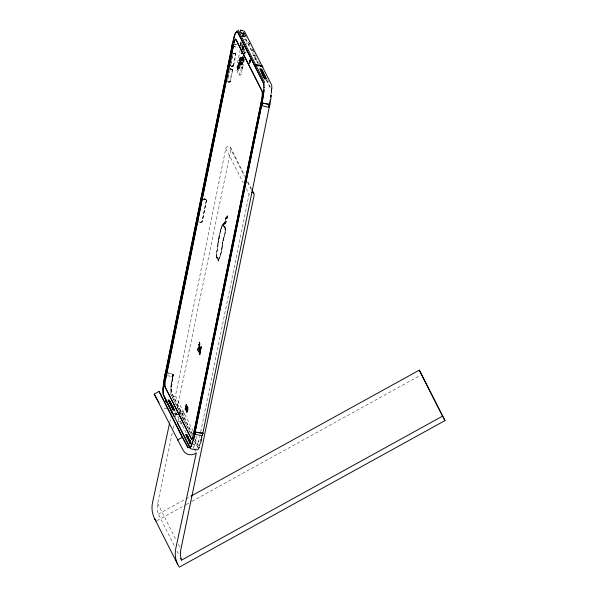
<?xml version="1.0" encoding="UTF-8"?>
<svg xmlns="http://www.w3.org/2000/svg" width="597" height="597" viewBox="0 0 597 597"><rect width="100%" height="100%" fill="white"/><g stroke="black" fill="none" stroke-linecap="round" stroke-linejoin="round"><path stroke-width="0.45" stroke-dasharray="2.98 2.24" d="M166.07 372.976C170.444 372.849 174.921 373.468 172.518 378.349M186.637 404.706L185.913 409.557L186.674 407.005L186.57 404.699M187.182 412.236L188.122 407.4L187.271 407.266L186.451 412.184L187.54 411.885L188.189 408.587M200.017 349.558L200.308 347.006A5.388 0.754 -80 0 0 200.159 346.678C199.98 348.044 199.368 349.036 198.741 352.76C199.502 353.111 199.271 352.834 198.831 352.857C198.577 351.879 199.226 349.103 199.719 349.417M187.316 407.258L186.495 410.937L186.973 405.945L186.018 409.684L186.033 410.781L186.391 410.43L186.562 410.952L185.757 410.811L186.451 404.915M186.839 405.199C185.361 401.438 184.092 412.228 185.771 408.758C187.085 402.385 187.048 409.005 185.757 410.811M188.085 409.445L187.883 410.363L188.062 407.385L187.301 412.311M199.973 353.849L199.577 354.431L200.771 347.999L200.898 349.245L200.771 347.999L199.711 351.7L199.644 354.446M237.472 69.856L238.322 64.782L237.315 67.707L237.472 69.856L238.352 66.886L238.196 64.737L237.3 69.827M239.218 59.954C239.554 60.887 239.173 60.7 239.091 60.304M186.988 410.094L187.249 408.676L187.122 409.281M232.278 70.073L232.27 70.289M235.487 54.29L235.479 54.506M192.644 434.295L171.548 392.52L171.421 387.923L173.331 375.58L173.026 374.341L173.361 375.095M206.308 200.413L202.196 221.323L200.771 222.502L198.637 221.614M225.562 230.136L225.36 227.144L224.666 226.591L225.405 228.629L225.166 232.979L222.599 242.128L221.621 251.3L218.248 261.165L217.696 257.464L216.584 257.971L217.86 257.494L218.547 261.143L221.785 251.33L222.763 242.158L225.33 233.009L225.562 230.136L225.442 232.046M182.891 411.617C178.391 409.452 180.898 414.639 183.966 413.751M182.921 420.527L184.324 413.602L183.018 411.661M173.354 375.341L172.787 374.319L171.884 381.67M172.07 376.528L172.712 377.259L171.645 376.408M200.159 346.678L199.256 353.528L199.674 350.909M199.831 344.559L199.256 347.2L198.823 346.648C199.786 338.118 200.226 348.775 198.891 346.663L199.502 343.678M187.548 406.348L187.443 407.796M230.606 64.969L230.666 65.58A1.045 1.015 -26.8 0 0 230.972 66.036L231.218 66.222M235.748 54.708L235.718 55.267M235.755 55.028L235.733 54.499M186.607 406.99L186.488 407.609L186.697 406.691M187.473 406.945L187.488 406.512L186.801 412.243L187.712 407.341L187.249 408.169M242.195 67.857C243.166 66.319 240.636 68.386 242.375 66.931M244.449 48.79L244.524 49.76L244.77 49.417M200.346 351.999C198.219 358.901 201.599 342.588 200.48 351.349M200.704 348.909L199.868 353.588M172.727 377.147L171.145 384.826L170.712 393.684A14.388 2.007 -80 0 0 170.958 394.699L180.01 412.139L179.667 413.855M187.077 406.654L186.577 408.9M237.173 69.103L237.203 68.603M185.324 408.303L185.413 409.49L186.316 404.587L185.324 408.303L185.383 407.744M186.451 410.02L186.376 410.236M242.524 49.499L243.061 46.133L242.345 48.633L243.061 46.133L242.576 50.111M243.412 46.835L242.77 49.976M186.854 410.303L186.652 410.788L186.921 410.087M238.128 68.215L238.173 67.67M187.212 406.303C186.824 407.512 186.988 405.803 187.525 406.408M186.473 409.766L186.518 409.191M186.794 406.102L186.764 406.393M187.607 408.505L187.839 407.841M198.92 348.103L199.95 344.7L199.585 342.454L200.07 343.693L199.838 345.872L199.144 348.215L198.622 347.641L197.935 351.029L198.622 347.641M186.309 406.311L186.368 405.751M186.018 409.684L186.264 408.706L186.092 409.229M187.003 407.691L187.062 407.132M185.727 434.952C186.488 435.795 188.816 435.288 186.458 434.959C184.212 434.832 187.54 436.87 187.645 435.385M187.816 439.079C187.943 438.795 192.868 441.093 188.085 440.228M221.994 247.449L222.188 245.68M239.061 60.439L239.203 61.043M170.958 386.431L171.384 383.192M171.361 385.237L171.152 384.826L171.07 385.461A13.015 1.813 -80 0 0 170.697 389.237M238.24 67.095L238.315 66.483M187.659 409.37L187.734 408.773M187.659 411.46L187.413 412.034M243.434 57.64C242.404 63.872 241.576 57.596 243.345 56.476M173.331 375.58L173.264 376.006M206.301 200.726L202.129 221.196L200.704 222.375L198.659 221.569M239.225 60.536L239.233 61.036M199.95 349.141L199.935 347.521L199.614 348.23M199.697 350.238C198.107 351.148 199.749 353.581 199.667 350.193C198.092 351.29 199.562 353.409 199.734 350.208M238.434 65.842L238.539 65.163M230.643 64.722L230.763 65.677A1.015 0.985 -26.8 0 0 231.061 66.118M218.047 243.927L220.756 229.897L223.211 223.502L224.076 227.211L223.405 223.457L222.502 223.763L221.517 226.069L218.681 238.024L216.353 254.62L216.278 257.583L217.062 257.949M218.047 243.919C218.644 247.262 214.047 257.837 217.995 257.852M187.406 408.087L187.257 408.997M172.16 380.267L171.16 384.744M244.949 49.812L244.352 53.014M222.45 243.912L222.763 242.158M218.718 239.755L219.315 236.494M172.167 433.146L157.384 504.771A20.238 19.708 -26.8 0 0 158.16 513.696L174.511 546.165M172.973 376.11L173.339 374.961M239.158 60.722L239.233 60.327M172.152 380.267L172.526 378.356M245.889 52.387L245.725 53.23L246.046 51.573M171.1 406.706C177.287 406.042 168.675 407.878 171.966 406.691M227.942 77.983L228.457 75.461M230.987 63.043L231.502 60.521M231.673 59.685L232.352 56.319M227.532 80.625L228.218 77.259M228.39 76.416L228.905 73.894M229.069 73.058L229.584 70.528M230.748 64.842L231.942 58.954M232.114 58.11L232.8 54.752M235.628 54.267C235.688 52.984 232.502 52.984 234.666 53.275M232.487 70.953L230.106 81.916A1.015 0.985 -26.8 0 1 229.658 82.214L229.218 82.214M233.666 65.357L235.703 55.178M240.255 45.626L240.837 42.872M240.195 49.685L237.293 64.207L236.755 70.192L238.83 74.938L240.375 75.207L241.024 74.371M239.039 60.573L239.121 60.185M243.464 57.364L240.501 71.506L239.039 74.991M193.264 431.183L175.421 395.878L225.823 148.399A2.604 2.53 -26.8 0 1 228.89 146.369A2.604 2.53 -26.8 0 1 230.882 149.347L244.576 176.436M173.331 407.684C173.779 406.109 169.824 407.027 172.227 407.632C174.399 408.124 172.332 406.9 171.406 407.273M244.479 59.334L241.166 73.737L241.382 73.312M173.63 408.273C167.764 406.132 177.66 409.766 171.705 407.863M173.928 408.863C167.936 406.699 178.137 410.408 171.996 408.452M172.429 409.176C175.518 410.639 173.533 407.296 172.294 409.035M174.525 410.042C174.966 408.475 170.996 409.355 173.421 409.99C175.585 410.467 173.526 409.251 172.593 409.632M172.973 409.803C179.152 412.169 169.235 408.385 174.772 410.049M177.958 421.624L179.01 416.46M179.712 413.02L180.063 411.296M179.913 414.355L180.01 412.594L191.644 435.616M197.525 350.215L198.823 344.171L197.592 350.23M198.988 343.036L199.294 341.872L199.1 343.253M199.585 342.454L198.003 351.043M200.831 349.238L201.502 346.253L199.913 354.827L199.905 353.842M201.502 346.253L199.913 354.827M193.338 444.787L198.652 441.855L199.771 436.377M200.704 431.81L249.061 194.376A2.604 2.53 -26.8 0 1 250.792 192.443M240.904 46.2L241.74 42.506M173.115 428.579L174.055 424.019M175.57 416.713L176.324 413.064M177.264 408.505L230.882 149.347M240.352 45.29L241.016 42.357M240.613 45.342L241.27 42.402M170.444 401.356C168.361 402.982 168.309 399.594 170.287 401.408C163.951 400.057 172.914 400.042 169.19 401.199M168.72 401.968C174.824 401.326 166.384 403.214 169.585 401.975M170.936 402.99C168.936 403.572 168.526 401.229 170.652 402.356M169.317 403.147C170.264 402.027 171.391 403.348 169.108 402.147M169.615 403.736C169.876 402.744 174.205 405.184 170.197 404.527M170.048 404.46L170.16 403.833L171.548 404.124M170.682 405.176C172.145 404.624 173.212 406.221 170.682 405.176C168.981 403.4 174.481 405.505 171.033 405.273M169.458 403.288L171.152 403.609L171.197 402.99M170.943 406.236C177.048 406.423 167.167 405.385 172.526 405.475M185.324 434.817C191.659 435.094 180.928 434.713 187.257 435.206M185.921 435.997L186.876 435.564L187.928 435.922L187.831 436.429L185.928 436.049L188.033 436.392M186.219 436.594L186.406 436.108L187.854 436.385M187.383 437.183C184.749 437.108 190.555 438.041 188.115 438.205C185.122 437.705 188.697 437.011 188.548 437.534M187.339 438.295C189.794 438.041 189.674 440.347 187.421 438.989C188.189 437.556 189.936 439.586 187.316 438.519M186.51 436.795C188.749 437.429 188.242 436.392 186.309 436.176M188.451 437.564L188.331 436.982L186.622 436.72L188.451 437.564L186.898 437.355M188.316 440.765C194.577 439.989 185.771 441.959 189.264 440.735C193.01 442.481 185.995 440.661 190.234 441.101M189.04 438.743C188.533 436.959 185.831 438.526 189.13 438.325M188.898 441.892C195.406 442.168 184.145 441.847 191.01 442.287M191.025 442.937C189.092 443.392 188.719 441.168 190.831 442.28M189.637 439.922C187.107 438.832 189.07 440.884 189.727 439.504M191.01 443.534C187.368 442.855 192.988 442.384 189.197 442.481M190.615 444.019C189.242 444.019 189.973 442.608 190.988 443.272M240.181 44.656L240.927 41.372M223.017 240.875L223.853 237.196M233.352 65.088L233.069 65.625A1.015 0.985 -26.8 0 1 232.614 65.931L231.763 65.969L233.278 65.289M230.136 80.864L229.852 81.408A1.015 0.985 -26.8 0 1 229.405 81.714L228.554 81.744L230.061 81.073M169.742 422.37L170.914 416.9M172.473 409.609L173.063 406.878A8.843 8.612 -26.8 0 1 172.003 407.594L171.809 407.408M186.801 407.676L186.667 408.281L186.868 407.393M188.219 407.9L188.077 407.408M239.248 60.401L239.367 60.013M220.405 231.33L221.136 228.435M230.435 81.035L230.084 81.826A1.045 1.015 -26.8 0 1 229.621 82.14L229.427 82.192M200.741 348.991L199.898 353.543M187.48 406.341L186.667 405.908M200.062 346.656L199.54 347.879M199.741 344.932L199.786 344.26M241.688 67.752L241.852 66.871M242.576 49.782L243.106 46.178M187.674 408.258L187.958 407.617M187.533 406.579L187.361 406.012M241.292 73.7L241.001 74.401M232.86 54.521L233.143 53.976A1.015 0.985 -26.8 0 1 233.591 53.67L235.405 53.991A1.015 0.985 -26.8 0 1 235.703 54.431M187.48 411.99L187.585 411.684M243.233 56.64L242.718 60.431M242.74 35.521L242.427 36.305A13.015 1.813 -80 0 1 242.733 35.521L243.128 34.693M242.688 36.35L243.389 34.738L243.001 35.566M222.084 225.412L222.591 224.271M170.041 401.221L168.13 400.788M171.235 403.579L169.414 403.102M171.824 404.751L169.914 404.326M172.123 405.341L170.212 404.915M172.72 406.527L170.794 405.706M172.085 408.035L174.018 408.423M173.018 407.117L171.197 406.251M188.13 437.019L186.316 436.541M199.905 350.685L200.077 350.193M232.837 54.193L233.054 53.849A1.045 1.015 -26.8 0 1 233.517 53.536L235.382 53.864A1.045 1.015 -26.8 0 1 235.688 54.312L235.748 54.611M233.509 65.707L233.323 66.133A1.015 0.985 -26.8 0 1 232.875 66.439L231.315 66.237M202.913 200.211C203.502 198.838 206.144 199.092 206.368 200.54M242.949 36.521L243.598 35.738L244.285 35.999L253.113 53.461M243.21 36.566L243.852 35.783L244.285 35.999M240.33 61.118L239.621 65.036L240.33 61.118L239.404 62.909L239.621 65.036M229.815 69.909L229.935 69.759A1.015 0.985 -26.8 0 1 230.382 69.453L232.039 69.662M233.412 65.894L233.293 66.051A1.045 1.015 -26.8 0 1 232.83 66.364L231.532 66.312M202.905 199.652L203.286 199.271M243.539 36.059L244.083 35.775L243.71 35.708M185.622 435.429L187.555 435.795M242.457 60.379L243.128 56.424M239.36 64.991L240.031 61.028M185.107 409.415L185.928 404.497M186.495 412.169L187.413 407.445M198.562 445.063L198.107 445.108L194.741 438.452M224.644 226.681L224.017 227.196M224.181 227.218L225.002 226.651L223.741 227.151M168.429 401.378L170.354 401.766M170.69 401.975L169.876 401.938M171.339 403.124L169.406 402.736M171.637 403.706L169.705 403.326M172.182 404.923L170.294 404.497M173.369 407.281L171.488 406.863M174.317 409.012L172.384 408.624M174.772 410.661L172.891 410.214M187.943 435.974L186.01 435.586M186.816 437.765L188.749 438.153M187.406 438.944L189.339 439.332M189.973 440.131L188.092 439.713M190.622 441.28L188.689 440.892M190.921 441.87L188.988 441.481M167.824 400.065L169.347 399.229M172.384 397.55L175.421 395.878M158.324 514.144L185.242 499.293M186.055 498.846L190.137 496.6M156.884 520.726L185.413 504.987M186.227 504.54L191.115 501.838M191.928 501.39L420.131 375.491M169.018 402.565L169.884 402.565M188.615 441.355L190.533 441.69M189.495 443.064L191.04 443.243M189.794 443.661L191.018 443.735M238.084 70.416L238.196 71.036L238.069 70.043M233.337 53.17L232.89 53.469A1.015 0.985 -26.8 0 1 233.337 53.17L233.763 53.155M230.121 68.946L229.83 69.148A1.015 0.985 -26.8 0 1 230.129 68.946L231.785 69.162L232.531 70.394M217.427 257.329A9.627 1.343 -80 0 1 217.659 257.792L218.077 261.135L221.45 251.27L222.427 242.098L224.994 232.949L224.823 226.666M224.838 226.621L224.472 226.651C222.808 228.047 224.576 223.763 223.069 223.397M223.405 223.457C218.047 233.263 217.353 246.695 216.607 257.964M194.898 439.243L197.846 445.063L198.525 445.34M170.861 406.064L171.675 406.102M203.711 198.935L205.137 199.032L206.256 200.002M203.778 199.062L205.204 199.167M188.055 440.093L189.936 440.511M230.308 68.901L231.666 69.133M238.099 69.625L238.128 68.715L238.069 69.192M172.391 408.99L174.227 409.445M170.884 402.587L170.175 402.527M191.055 442.511L189.279 442.064M178.316 421.519L181.339 422.221M170.824 405.445L172.443 405.893M171.996 407.594L173.585 407.699M172.682 409.214L174.473 409.467M240.524 57.305L241.195 57.379A5.813 0.813 -80 0 1 240.307 66.215A5.813 0.813 -80 0 1 238.972 65.7A5.813 0.813 -80 0 1 241.195 57.379M230.979 68.916L230.509 68.879M190.921 443.795L190.383 443.974M204.323 198.891L204.793 198.958M199.913 222.308L200.383 222.375M172.264 406.654L172.839 406.453M187.674 437.146L188.249 436.952M190.995 443.086L189.577 442.653M243.001 36.104L242.583 36.029L243.986 36.014M171.966 406.064L172.54 405.87M243.203 39.029L244.86 39.469L246.845 44.133M234.793 44.357L237.382 44.82M233.091 44.103L237.405 44.865M232.584 46.402L237.77 47.32M232.614 46.447L237.793 47.364M241.278 53.767L241.807 53.864A5.813 0.813 -80 0 1 241.367 52.566M240.307 57.222A5.813 0.813 -80 0 1 239.427 66.058A5.813 0.813 -80 0 1 238.091 65.551A5.813 0.813 -80 0 1 240.307 57.222L240.972 57.334A5.813 0.813 -80 0 1 240.091 66.177A5.813 0.813 -80 0 1 238.755 65.663A5.813 0.813 -80 0 1 240.972 57.334M241.337 64.058L242.001 64.177M238.24 68.662L238.904 68.782M224.479 224.494L224.144 224.435A10.112 1.41 -80 0 1 227.263 215.86L227.599 215.92A10.112 1.41 -80 0 0 224.479 224.494L224.315 224.465A10.112 1.41 -80 0 0 227.435 215.89A10.112 1.41 -80 0 0 224.315 224.465M167.824 373.326L172.973 374.289L172.563 376.707M167.317 375.647L172.563 376.729M180.003 412.594L191.898 435.661M174.399 413.512L176.988 413.967M174.339 413.773L178.667 414.534M174.645 414.005L177.234 414.467M175.458 414.422L178.913 415.034M234.449 53.64L234.86 53.723M231.606 66.386L232.017 66.468M231.233 69.416L231.651 69.506M190.95 443.631L189.876 443.243M204.674 198.943L205.137 199.04M172.055 406.251L172.533 406.356M179.854 423.773L182.204 424.004L181.413 422.318M169.22 401.274L168.511 400.968M197.816 447.392L194.547 441.37M241.815 64.095L242.225 64.215M238.718 68.7L239.128 68.819M170.906 402.4L168.809 401.557M234.606 53.215L235.069 53.446M182.749 411.579L183.13 411.706M189.137 438.713L187.495 438.526M227.927 81.565L227.748 81.498M234.815 53.29L235.225 53.558A1.045 1.015 -26.8 0 1 235.531 54.006L233.143 65.745A1.045 1.015 -26.8 0 1 232.681 66.051L230.957 65.722M205.435 199.144L206.129 199.779M169.854 400.565L168.212 400.378M171.645 404.094L169.996 403.908M187.055 434.594L185.413 434.407M190.033 440.482L188.391 440.302M230.972 65.834L230.815 65.722A1.045 1.015 -26.8 0 1 230.584 65.446M231.785 69.162L232.009 69.334A1.045 1.015 -26.8 0 1 232.315 69.782L229.927 81.52A1.045 1.015 -26.8 0 1 229.464 81.834L227.599 81.505M227.755 81.811L228.808 82.252L227.912 81.923A1.015 0.985 -26.8 0 1 227.621 81.625M235.382 53.864L235.688 54.312M230.681 65.483L230.972 66.036M198.585 221.517L198.876 221.942M206.069 199.644L206.465 201.51L202.435 221.293C202.308 223.181 199.502 223.263 198.741 221.83M245.113 34.805L246.36 37.268M248.852 42.193L250.091 44.663M252.583 49.588L254.658 53.693M244.434 33.939L246.098 37.223M248.583 42.148L249.837 44.618M251.904 48.723L254.404 53.648M254.815 54.469L256.061 56.931M258.546 61.864L259.799 64.327M267.575 79.722L268.837 82.207M254.792 56.79L256.053 59.282M256.471 60.11L259.411 65.931M266.553 80.065L270.762 88.386M242.972 33.999L252.852 53.417M254.523 56.745L258.314 64.222M266.292 80.02L270.501 88.341M230.576 65.342L230.838 65.842M230.524 147.437L244.628 175.354M247.949 181.921L251.688 189.309M247.479 182.189L251.628 190.398M225.823 148.399L243.248 182.883M246.151 188.63L249.061 194.376M195.749 436.108L198.652 441.855M192.383 434.25L171.22 392.199M171.227 392.199L171.72 382.946L170.884 390.729L171.152 394.572L180.01 412.139M194.809 441.414L197.719 447.168M193.607 443.877L196.107 448.832M173.063 406.878L190.906 442.183M192.98 446.287L193.809 447.929M194.219 448.75L195.883 452.033M157.63 503.405L176.302 540.352M178.376 544.457L180.04 547.74M176.996 551.091L179.07 555.195M199.435 343.663L199.749 344.372M218.241 260.904L218.136 260.076M171.093 391.095L171.13 391.557M199.458 347.275L199.391 347.7M167.108 408.796A8.843 8.612 -26.8 0 1 162.406 407.191M244.069 52.73A5.813 0.813 -80 0 1 244.322 53.999M243.957 57.849A5.813 0.813 -80 0 1 241.889 64.058A5.813 0.813 -80 0 1 242.815 55.596M243.3 57.73A5.813 0.813 -80 0 1 241.233 63.939A5.813 0.813 -80 0 1 242.158 55.476M244.128 45.827A5.813 0.813 -80 0 1 242.986 51.767M241.83 53.767A5.813 0.813 -80 0 1 241.695 53.133M242.046 48.767A5.813 0.813 -80 0 1 242.755 45.305M243.233 47.447A5.813 0.813 -80 0 1 242.725 50.096M241.74 53.282A5.813 0.813 -80 0 1 241.031 51.887M241.71 46.864A5.813 0.813 -80 0 1 242.494 43.797M244.001 52.961A5.813 0.813 -80 0 1 244.546 54.036A5.948 0.828 -80 0 0 243.934 52.917M244.024 58.79A5.813 0.813 -80 0 1 242.031 63.842A5.813 0.813 -80 0 1 243.24 54.894M243.643 57.79A5.813 0.813 -80 0 1 241.576 63.998A5.813 0.813 -80 0 1 242.501 55.536M243.792 49.394A5.813 0.813 -80 0 1 243.21 51.805M242.27 48.812A5.813 0.813 -80 0 1 243.173 44.603M243.703 46.618A5.813 0.813 -80 0 1 243.069 50.155M241.882 47.812A5.813 0.813 -80 0 1 242.434 45.253M243.904 59.491A5.948 0.828 -80 0 1 242.039 64.006A5.948 0.828 -80 0 1 242.942 55.917M227.263 215.86A10.112 1.41 -80 0 1 224.144 224.435M227.591 215.913A10.112 1.41 -80 0 1 224.479 224.494M229.838 69.625A1.045 1.015 -26.8 0 1 230.3 69.312L232.188 69.774A1.015 0.985 -26.8 0 1 232.487 70.207M229.823 69.185A1.045 1.015 -26.8 0 1 230.143 69.006M186.04 406.288L185.913 406.893L186.04 406.288M187.428 409.042L187.309 409.646L187.428 409.042M185.757 409.02C185.712 410.117 185.794 408.072 185.682 409.064M187.346 408.378L187.234 408.99L187.346 408.378M242.703 68.036L242.531 68.886L242.71 68.043M232.472 70.095L232.166 69.64A1.045 1.015 -26.8 0 1 232.472 70.095M239.569 66.834A5.813 0.813 -80 0 0 240.763 57.394A5.813 0.813 -80 0 0 238.531 64.774A5.813 0.813 -80 0 0 239.569 66.834"/><path stroke-width="0.9" d="M269.829 104.4L269.963 102.468L269.687 104.497L262.158 103.094L269.829 104.408L202.361 435.668L202.838 433.325L195.928 432.265M264.232 87.744L264.247 86.916M271.948 88.61L271.575 84.289M271.307 93.453L271.531 88.856M164.921 386.356L164.854 383.647M164.839 385.192L164.854 384.475M249.568 62.484L249.636 63.088L250.225 59.909L249.561 63.058L250.121 59.887L249.456 62.61M202.584 433.332L195.129 431.967L195.823 432.243M271.486 90.953L271.523 90.177M193.406 434.825L261.352 101.647L262.217 96.707L262.262 91.647M262.426 94.796L262.404 92.095M264.143 89.677L261.896 104.468M262.755 67.14C262.396 64.095 253.374 65.618 255.673 65.461M164.906 383.662L164.936 382.744M270.74 95.684L270.829 94.908M254.359 55.521L253.143 55.111L254.3 55.581M269.075 105.438C271.575 109.617 257.732 103.982 262.538 105.662M165.265 374.61L165.593 372.909M164.988 382.752L233.263 46.163L234.8 40.223L235.643 39.133M270.725 96.266L270.844 95.236M270.978 96.311L270.814 97.505L271.105 95.281M269.09 105.356L269.06 106.176M269.575 104.408L269.083 106.766L268.583 106.729M262.001 97.789L262.165 96.699M249.718 61.357L249.494 62.118M270.769 99.512L270.971 98.251M172.249 413.012L171.951 412.497L172.861 413.96M171.951 412.497L172.175 413.311M165.272 380.655L165.473 379.468M261.807 98.983L193.958 432.273M262.479 66.789L262.038 65.849L255.635 64.707L254.867 65.088L255.009 65.924M165.66 378.177L233.599 44.827M269.583 103.02L269.702 102.423M165.108 375.394L165.354 372.924M232.315 44.088L232.091 46.469L232.584 43.991M255.068 58.939L256.27 59.066L254.971 58.961M255.27 65.969L255.486 64.961L262.135 66.207L270.963 83.699M262.053 103.02L194.249 435.937A17.306 2.41 -80 0 1 193.667 438.497L190.667 447.019M202.114 435.661L194.98 434.429L195.383 432.012M261.896 105.43L262.382 103.102M169.548 423.28L152.548 502.54A25.447 24.776 -26.8 0 0 156.071 521.174M201.861 436.877L201.458 438.698M193.727 433.631L191.816 439.25M200.786 440.34L201.01 439.437M201.04 440.385L201.264 439.482M200.973 441.825L201.211 440.907M193.212 440.81L193.801 438.526A17.306 2.41 -80 0 0 194.383 435.959L262.284 101.886L263.829 91.789L263.71 83.699L237.084 31.111M234.084 42.544L234.845 40.23M192.935 441.795L191.286 446.265L190.107 447.384M200.256 443.153L200.502 442.355M200.032 443.84L199.585 445.093M192.704 437.594L192.212 438.705M198.995 447.802L199.241 447.228L198.144 449.272L197.092 449.899L190.712 448.81M199.167 446.071L199.368 445.623M263.986 77.252L265.934 77.632L263.732 77.252M235.017 39.73L235.457 39.193M263.277 76.737L264.143 76.722M192.062 439.056L191.637 439.31M190.6 447.25L189.771 447.153M236.83 31.059L234.994 34.439L232.77 42.857L164.496 378.147A17.417 2.425 -80 0 0 164.123 380.244L163.078 388.901L163.212 394.229L172.466 412.676M190.95 496.144L419.303 370.162L444.996 420.572L179.309 567.15A25.447 24.776 -26.8 0 1 175.787 548.516L196.294 452.854A8.843 8.612 -26.8 0 1 183.167 450.399L154.205 394.087L159.063 391.401L188.025 447.72L189.547 446.877M164.794 401.736L166.309 400.9M177.436 440.064L182.294 437.377L159.063 391.401M180.734 558.479L181.563 560.12L442.541 416.139L419.303 370.162M262.978 76.155L265.344 76.461L263.449 76.125M264.329 78.431L265.031 78.483M244.046 33.708L243.486 33.716L244.18 33.79M264.031 77.834L264.732 77.894M264.62 79.013L265.449 79.095M262.135 74.319L262.71 74.326M261.837 73.737L262.419 73.744M262.546 74.901L263.016 74.924M261.59 73.132C264.531 72.73 263.359 74.632 261.62 72.543C267.381 73.513 260.061 72.17 261.964 73.185M262.777 75.491L263.307 75.506M242.598 30.581L243.024 30.843M172.197 412.99L172.921 413.699M240.86 30.731C238.203 31.007 242.815 35.589 244.442 34.074M263.098 75.483L263.546 75.543M256.829 65.633L258.553 65.939M260.285 66.245L262.008 66.551M262.732 67.26L262.344 66.663M269.351 106.759L268.807 106.132M242.255 30.551L241.598 30.417L242.434 30.596M242.442 30.529L243.076 30.82M164.966 386.789L191.689 439.317M190.047 447.34L163.16 394.475L162.944 388.878L163.988 380.222A17.417 2.425 -80 0 1 164.362 378.125L232.36 44.178C233.83 40.477 233.517 32.686 237.337 31.275L263.844 83.722L264.187 85.349M235.755 39.208L262.173 91.311M191.518 439.235L165.153 387.147M442.541 416.139L444.996 420.572M182.294 437.377L188.025 447.72M154.205 394.087L159.048 402.833M244.449 31.231L261.934 65.819M243.427 32.059L244.106 33.402M255.889 65.2L264.687 82.587M238.166 30.119L255.635 64.707M235.919 39.439L262.307 91.654M252.098 190.13L253.762 193.413M164.13 396.878L171.652 411.781M173.175 414.766L174.011 416.407M177.339 422.997L190.234 448.534M154.459 518.368L177.697 564.344M181.563 560.12L181.398 559.673A20.238 19.708 -26.8 0 1 180.622 550.747L254.121 195.323A2.604 2.53 -26.8 0 0 251.456 192.309M165.018 386.796L164.809 385.811M201.592 436.832A13.865 1.933 -80 0 1 201.405 437.691M262.523 74.289L264.456 74.677L262.523 74.289M242.852 33.462L241.584 33.051L242.852 33.462M270.471 99.692L270.135 101.58L270.471 99.692M261.344 71.909L263.262 72.341L261.344 71.909M262.24 73.677L264.15 74.103L262.24 73.677M263.135 75.446L265.046 75.856L263.135 75.446M263.725 76.617L265.635 77.05L263.725 76.617M264.747 75.267L262.814 74.901L264.747 75.267M264.322 77.797L266.232 78.229L264.404 77.774M264.62 78.386L266.531 78.811L264.62 78.386M260.188 69.543L262.068 69.983L260.188 69.543M260.486 70.125L262.367 70.573L260.486 70.125M260.785 70.722L262.665 71.162L260.785 70.722M261.083 71.304L262.956 71.744L261.083 71.304M259.889 68.946L261.77 69.386L259.889 68.946M240.509 30.208L241.181 30.343L240.509 30.208M202.838 433.325L202.547 432.75L202.846 433.332"/></g></svg>
